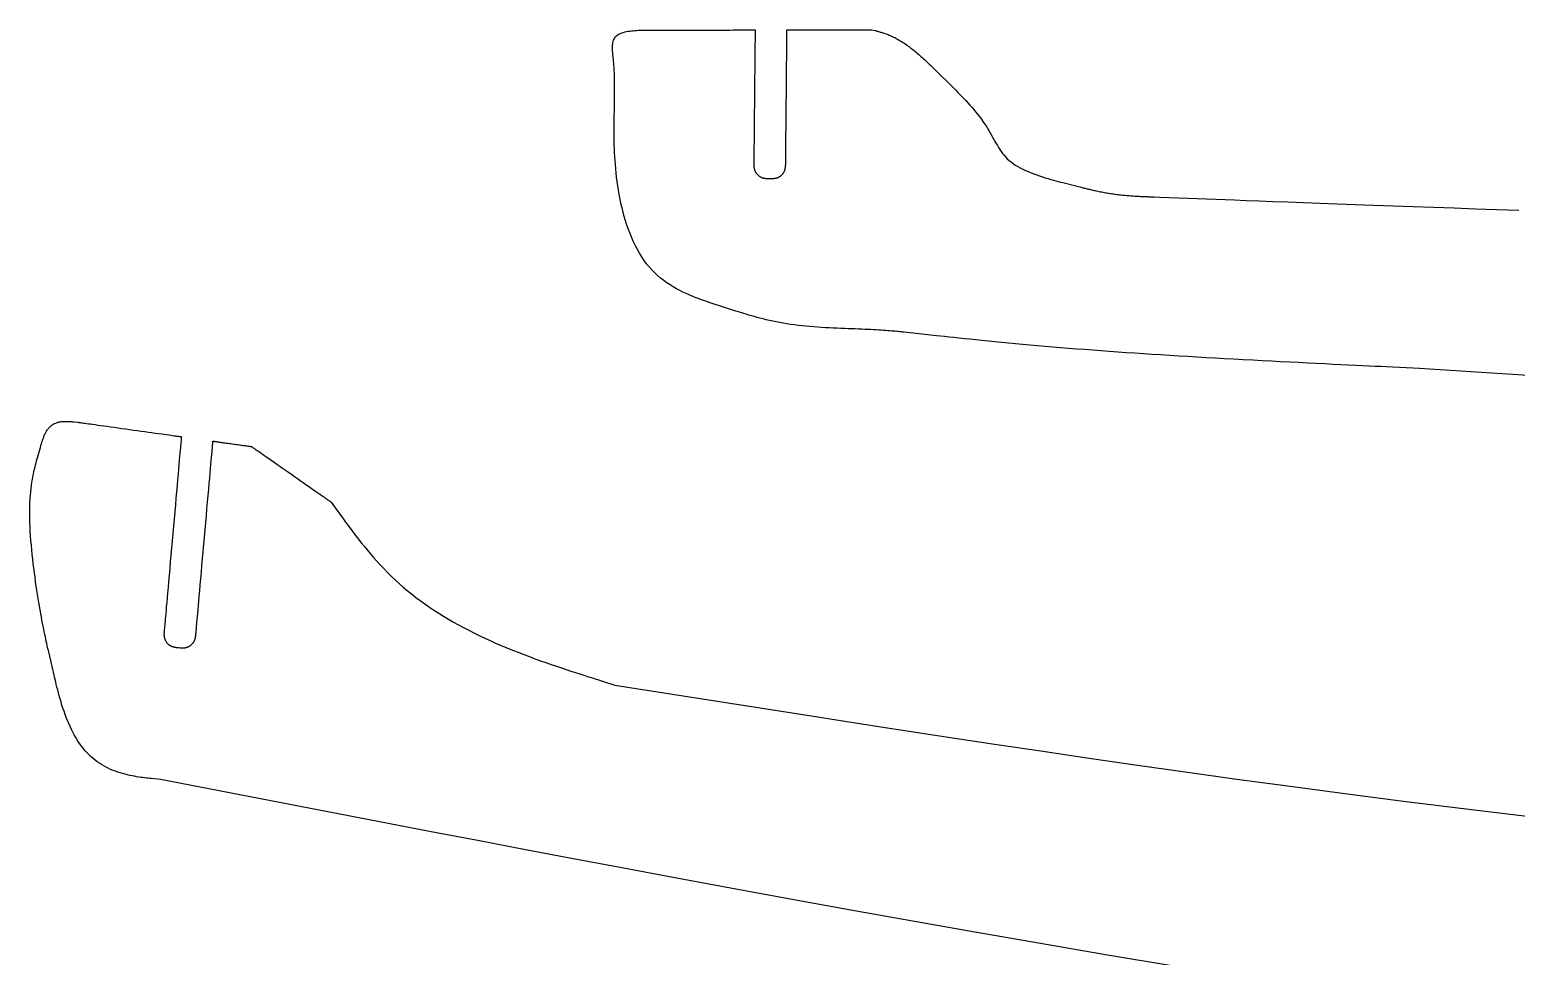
# Model space of a CAD drawing. Header units: millimetres. Extents: x -1769 to -890, y 59 to 562.
# Drawn here: x -1769.1 to -1549.3, y 280.3 to 417.5 of the extents above; entities that cross this region are included whole.
import ezdxf

# ---------------------------------------------------------------- set-up
doc = ezdxf.new("R2010")
doc.units = ezdxf.units.MM

msp = doc.modelspace()

# ---------------------------------------------------------------- linework, layer by layer
at = {"flags": 128}
for points in [[(-1546.83852, 366.247267), (-1563.650451, 367.347251), (-1568.554064, 367.576387), (-1569.325692, 367.612454), (-1570.166734, 367.651827), (-1571.073049, 367.694374), (-1572.040495, 367.739963), (-1573.064931, 367.788465), (-1574.142217, 367.839747), (-1575.26821, 367.893676), (-1576.438771, 367.950123), (-1577.649759, 368.008957), (-1578.897032, 368.070045), (-1580.17645, 368.133255), (-1581.483871, 368.198458), (-1582.815155, 368.26552), (-1584.166161, 368.334312), (-1585.532748, 368.404701), (-1586.910774, 368.476556), (-1588.296098, 368.549746), (-1589.684581, 368.62414), (-1591.072081, 368.699605), (-1592.454457, 368.776011), (-1593.828219, 368.853251), (-1595.192485, 368.93132), (-1596.547023, 369.01024), (-1597.891603, 369.090029), (-1599.225995, 369.170708), (-1600.549965, 369.252297), (-1601.863284, 369.334818), (-1603.16572, 369.418287), (-1604.457042, 369.502728), (-1605.737019, 369.588161), (-1607.00542, 369.674604), (-1608.262014, 369.762079), (-1609.50657, 369.850606), (-1610.738857, 369.940203), (-1611.958642, 370.030895), (-1613.165696, 370.122697), (-1614.359789, 370.215632), (-1615.540686, 370.30972), (-1616.70816, 370.404982), (-1617.861977, 370.501435), (-1619.001642, 370.599043), (-1620.125595, 370.697531), (-1621.232008, 370.796566), (-1622.319057, 370.895812), (-1623.384916, 370.994938), (-1624.42776, 371.093608), (-1625.445762, 371.191489), (-1626.437096, 371.28825), (-1627.399937, 371.383554), (-1628.332461, 371.477068), (-1629.232838, 371.568459), (-1630.099247, 371.657394), (-1630.929858, 371.743538), (-1631.722848, 371.826558), (-1632.47639, 371.906121), (-1633.18866, 371.981892), (-1633.857829, 372.053539), (-1634.482075, 372.120726), (-1635.059568, 372.183121), (-1638.948628, 372.60436), (-1639.86419, 372.703539), (-1640.008427, 372.719138), (-1640.166619, 372.736099), (-1640.338985, 372.754296), (-1640.525747, 372.773603), (-1640.727126, 372.793893), (-1640.94334, 372.815039), (-1641.174613, 372.836918), (-1641.421164, 372.859401), (-1641.683213, 372.882364), (-1641.960983, 372.90568), (-1642.254692, 372.929223), (-1642.564563, 372.952867), (-1642.890815, 372.976486), (-1643.23367, 372.999953), (-1643.593347, 373.023144), (-1643.970069, 373.045932), (-1644.364055, 373.068189), (-1644.775526, 373.089793), (-1645.204703, 373.110613), (-1645.651806, 373.130527), (-1646.116798, 373.149497), (-1646.598602, 373.167843), (-1647.095885, 373.185974), (-1647.607313, 373.204303), (-1648.131552, 373.223237), (-1648.667267, 373.243189), (-1649.213124, 373.264566), (-1649.767789, 373.287779), (-1650.329928, 373.313238), (-1650.898207, 373.341354), (-1651.471292, 373.372535), (-1652.047848, 373.407193), (-1652.626542, 373.445736), (-1653.206038, 373.488575), (-1653.785004, 373.536121), (-1654.362105, 373.588781), (-1654.936006, 373.646968), (-1655.505375, 373.71109), (-1656.068874, 373.781558), (-1656.625173, 373.858781), (-1657.173036, 373.942978), (-1657.711621, 374.033603), (-1658.24019, 374.129913), (-1658.758001, 374.231171), (-1659.264315, 374.336639), (-1659.75839, 374.445575), (-1660.239487, 374.557242), (-1660.706866, 374.670899), (-1661.159785, 374.785808), (-1661.597504, 374.901229), (-1662.019282, 375.016422), (-1662.424379, 375.13065), (-1662.812057, 375.243171), (-1663.181571, 375.353248), (-1663.532184, 375.460141), (-1663.863155, 375.563111), (-1664.173743, 375.661418), (-1664.463207, 375.754322), (-1664.730807, 375.841086), (-1666.532118, 376.428948), (-1668.504882, 377.072762), (-1668.815192, 377.174286), (-1669.152699, 377.286207), (-1669.515005, 377.409266), (-1669.899714, 377.544201), (-1670.304429, 377.691754), (-1670.726756, 377.852665), (-1671.164297, 378.027672), (-1671.614657, 378.217517), (-1672.07544, 378.42294), (-1672.544249, 378.644679), (-1673.018688, 378.883476), (-1673.496362, 379.140071), (-1673.974873, 379.415203), (-1674.451828, 379.709613), (-1674.924827, 380.024039), (-1675.391477, 380.359223), (-1675.849379, 380.715906), (-1676.29614, 381.094825), (-1676.729362, 381.496722), (-1677.146649, 381.922337), (-1677.54606, 382.372056), (-1677.92747, 382.844849), (-1678.291209, 383.339334), (-1678.637605, 383.854125), (-1678.966991, 384.387842), (-1679.279695, 384.939099), (-1679.576047, 385.506515), (-1679.856376, 386.088706), (-1680.121013, 386.684289), (-1680.370286, 387.291879), (-1680.604527, 387.910096), (-1680.824065, 388.537553), (-1681.029229, 389.17287), (-1681.22035, 389.814662), (-1681.397757, 390.461545), (-1681.56178, 391.112138), (-1681.712748, 391.765057), (-1681.850993, 392.418917), (-1681.976842, 393.072336), (-1682.090627, 393.723932), (-1682.192722, 394.37232), (-1682.283694, 395.016114), (-1682.364152, 395.653932), (-1682.434706, 396.284388), (-1682.495966, 396.906096), (-1682.548544, 397.517672), (-1682.593049, 398.11773), (-1682.630092, 398.704886), (-1682.660285, 399.277754), (-1682.684237, 399.83495), (-1682.702557, 400.375088), (-1682.715859, 400.896784), (-1682.724751, 401.398653), (-1682.729844, 401.879309), (-1682.731749, 402.337368), (-1682.731076, 402.771444), (-1682.728435, 403.180153), (-1682.724437, 403.56211), (-1682.719694, 403.915929), (-1682.683182, 406.300719), (-1682.666461, 407.388824), (-1682.663854, 407.560024), (-1682.661151, 407.746483), (-1682.65851, 407.947141), (-1682.656086, 408.160936), (-1682.654034, 408.386808), (-1682.65251, 408.623693), (-1682.651672, 408.870531), (-1682.651675, 409.12626), (-1682.652673, 409.389819), (-1682.654825, 409.660145), (-1682.658284, 409.936178), (-1682.663207, 410.216857), (-1682.669751, 410.501119), (-1682.67807, 410.787904), (-1682.688322, 411.076149), (-1682.700661, 411.364793), (-1682.715244, 411.652776), (-1682.732226, 411.939034), (-1682.751764, 412.222507), (-1682.774013, 412.502134), (-1682.798915, 412.776975), (-1682.825547, 413.046585), (-1682.852771, 413.310639), (-1682.879453, 413.568815), (-1682.904453, 413.820788), (-1682.926636, 414.066235), (-1682.944864, 414.304834), (-1682.958001, 414.536258), (-1682.964909, 414.760187), (-1682.964451, 414.976296), (-1682.955491, 415.18426), (-1682.936891, 415.383759), (-1682.907515, 415.574465), (-1682.866224, 415.756059), (-1682.811884, 415.928214), (-1682.743355, 416.090609), (-1682.659502, 416.242919), (-1682.559187, 416.384819), (-1682.441274, 416.515989), (-1682.304624, 416.636103), (-1682.148602, 416.744987), (-1681.974563, 416.843058), (-1681.784364, 416.930886), (-1681.579862, 417.009036), (-1681.362913, 417.078077), (-1681.135375, 417.138574), (-1680.899101, 417.191096), (-1680.65595, 417.23621), (-1680.407778, 417.274482), (-1680.156441, 417.306481), (-1679.903796, 417.332773), (-1679.6517, 417.353925), (-1679.402007, 417.370506), (-1679.156577, 417.38308), (-1678.917263, 417.392218), (-1678.685924, 417.398484), (-1678.464414, 417.402447), (-1678.254591, 417.404675), (-1678.058312, 417.405734), (-1676.727026, 417.408489)], [(-1676.727026, 417.408489), (-1676.726716, 417.40849), (-1676.724551, 417.408494), (-1676.718672, 417.408507), (-1676.707226, 417.40853), (-1676.688354, 417.408571), (-1676.660202, 417.40863), (-1676.620912, 417.408714), (-1676.568629, 417.408824), (-1676.501496, 417.408966), (-1676.417658, 417.409144), (-1676.315256, 417.409361), (-1676.192438, 417.409621), (-1676.047344, 417.409928), (-1675.878119, 417.410286), (-1675.682908, 417.410699), (-1675.459854, 417.411171), (-1675.2071, 417.411707), (-1674.922791, 417.412308), (-1674.60507, 417.412981), (-1674.252081, 417.413728), (-1673.862896, 417.414552), (-1673.440299, 417.415446), (-1672.988003, 417.416403), (-1672.50972, 417.417416), (-1672.009163, 417.418475), (-1671.490043, 417.419575), (-1670.956073, 417.420705), (-1670.410967, 417.421859), (-1669.858436, 417.423028), (-1669.302192, 417.424206), (-1668.745948, 417.425383), (-1668.193416, 417.426553), (-1667.64831, 417.427707), (-1667.11434, 417.428837), (-1666.595221, 417.429936), (-1666.094663, 417.430995), (-1665.61638, 417.432008), (-1665.164084, 417.432965), (-1664.741488, 417.43386), (-1664.352303, 417.434684), (-1663.999313, 417.435432), (-1663.681592, 417.436104), (-1663.397283, 417.436706), (-1663.144529, 417.43724), (-1662.921475, 417.437713), (-1662.726264, 417.438126), (-1662.557039, 417.438484), (-1662.411946, 417.438791), (-1662.289127, 417.439051), (-1662.186725, 417.439268), (-1662.102887, 417.439445), (-1662.035754, 417.439587), (-1661.983471, 417.439699), (-1661.944181, 417.439781), (-1661.916029, 417.439841), (-1661.897158, 417.439881), (-1661.885711, 417.439905), (-1661.879832, 417.439917), (-1661.877667, 417.439922), (-1661.877357, 417.439922), (-1661.877362, 417.439514), (-1661.87739, 417.436659), (-1661.877465, 417.428905), (-1661.877612, 417.413806), (-1661.877854, 417.388913), (-1661.878214, 417.351779), (-1661.878718, 417.299955), (-1661.879389, 417.23099), (-1661.880249, 417.142438), (-1661.881324, 417.031851), (-1661.882637, 416.896779), (-1661.884211, 416.734774), (-1661.886071, 416.543388), (-1661.888241, 416.320173), (-1661.890743, 416.06268), (-1661.893604, 415.76846), (-1661.896844, 415.435066), (-1661.900488, 415.060047), (-1661.904562, 414.640958), (-1661.909088, 414.175347), (-1661.914077, 413.661992), (-1661.919495, 413.104566), (-1661.925293, 412.507965), (-1661.931425, 411.877086), (-1661.937843, 411.216825), (-1661.944497, 410.532081), (-1661.951343, 409.827749), (-1661.958332, 409.108726), (-1661.965415, 408.379909), (-1661.972547, 407.646196), (-1661.979677, 406.912482), (-1661.986761, 406.183666), (-1661.99375, 405.464643), (-1662.000596, 404.760312), (-1662.007251, 404.075567), (-1662.013668, 403.415306), (-1662.019799, 402.784427), (-1662.025598, 402.187826), (-1662.031016, 401.6304), (-1662.036005, 401.117045), (-1662.040531, 400.651434), (-1662.044604, 400.232345), (-1662.048249, 399.857327), (-1662.05149, 399.523932), (-1662.054349, 399.229712), (-1662.056852, 398.972218), (-1662.059021, 398.749003), (-1662.060882, 398.557618), (-1662.062456, 398.395613), (-1662.063769, 398.260542), (-1662.064844, 398.149954), (-1662.065704, 398.061402), (-1662.066375, 397.992438), (-1662.066879, 397.940612), (-1662.067239, 397.903478), (-1662.067481, 397.878585), (-1662.067628, 397.863488), (-1662.067703, 397.855734), (-1662.067732, 397.852878), (-1662.067735, 397.85247), (-1662.069754, 397.634925), (-1662.070051, 397.600694), (-1662.070242, 397.563391), (-1662.070195, 397.523209), (-1662.069778, 397.480338), (-1662.068852, 397.43497), (-1662.067287, 397.387297), (-1662.064947, 397.33751), (-1662.061698, 397.285801), (-1662.057405, 397.232362), (-1662.051935, 397.177384), (-1662.045154, 397.121058), (-1662.036928, 397.063577), (-1662.02712, 397.005132), (-1662.0156, 396.945915), (-1662.002231, 396.886116), (-1661.986879, 396.825928), (-1661.969412, 396.765543), (-1661.949693, 396.705152), (-1661.92759, 396.644945), (-1661.902968, 396.585116), (-1661.87573, 396.52584), (-1661.845943, 396.467239), (-1661.813705, 396.409416), (-1661.779119, 396.352474), (-1661.742288, 396.29652), (-1661.703312, 396.241659), (-1661.662293, 396.187995), (-1661.619333, 396.135631), (-1661.574535, 396.084674), (-1661.527999, 396.035227), (-1661.479828, 395.987396), (-1661.430123, 395.941285), (-1661.378986, 395.896999), (-1661.326519, 395.854643), (-1661.272825, 395.814319), (-1661.218003, 395.776136), (-1661.162157, 395.740196), (-1661.105388, 395.706605), (-1661.047797, 395.675466), (-1660.989487, 395.646884), (-1660.930574, 395.620926), (-1660.871237, 395.597498), (-1660.811668, 395.57647), (-1660.75206, 395.55771), (-1660.692607, 395.541086), (-1660.6335, 395.526466), (-1660.574932, 395.513721), (-1660.517098, 395.502716), (-1660.460189, 395.493322), (-1660.404398, 395.485407), (-1660.34992, 395.478839), (-1660.296946, 395.473486), (-1660.245669, 395.469218), (-1660.196282, 395.465903), (-1660.148978, 395.463409), (-1660.103951, 395.461605), (-1660.061393, 395.460358), (-1660.021495, 395.459539), (-1659.984454, 395.459015), (-1659.734419, 395.456506), (-1659.518372, 395.454439), (-1659.484376, 395.454136), (-1659.44733, 395.453939), (-1659.407424, 395.453979), (-1659.364848, 395.454396), (-1659.319792, 395.455322), (-1659.272447, 395.456895), (-1659.223002, 395.459248), (-1659.17165, 395.462518), (-1659.118579, 395.466839), (-1659.06398, 395.472349), (-1659.008042, 395.47918), (-1658.950958, 395.487469), (-1658.892916, 395.497351), (-1658.834106, 395.508962), (-1658.774721, 395.522437), (-1658.714949, 395.537911), (-1658.65498, 395.55552), (-1658.595006, 395.575399), (-1658.535216, 395.597683), (-1658.475801, 395.622507), (-1658.416936, 395.649967), (-1658.35874, 395.680002), (-1658.301317, 395.712505), (-1658.24477, 395.747376), (-1658.189205, 395.784511), (-1658.134724, 395.823807), (-1658.081432, 395.865161), (-1658.029433, 395.90847), (-1657.978829, 395.953631), (-1657.929727, 396.000541), (-1657.882228, 396.049096), (-1657.836438, 396.099196), (-1657.79246, 396.150735), (-1657.750398, 396.203611), (-1657.710357, 396.257722), (-1657.672439, 396.312964), (-1657.63675, 396.369234), (-1657.603392, 396.426428), (-1657.57247, 396.484445), (-1657.544088, 396.543182), (-1657.518311, 396.602519), (-1657.495047, 396.662278), (-1657.474165, 396.722266), (-1657.455536, 396.782289), (-1657.439027, 396.842152), (-1657.42451, 396.901662), (-1657.411853, 396.960625), (-1657.400926, 397.018847), (-1657.391597, 397.076134), (-1657.383737, 397.132293), (-1657.377215, 397.18713), (-1657.3719, 397.240449), (-1657.367662, 397.292059), (-1657.36437, 397.341764), (-1657.361893, 397.389371), (-1657.360101, 397.434688), (-1657.358864, 397.477517), (-1657.358051, 397.517668), (-1657.35753, 397.554945), (-1657.355039, 397.806566), (-1657.355036, 397.806975), (-1657.355008, 397.809839), (-1657.354932, 397.817615), (-1657.354785, 397.832757), (-1657.354541, 397.85772), (-1657.354179, 397.894959), (-1657.353673, 397.946932), (-1657.352999, 398.016092), (-1657.352134, 398.104895), (-1657.351054, 398.215797), (-1657.349734, 398.351253), (-1657.348152, 398.513717), (-1657.346283, 398.705647), (-1657.344102, 398.929496), (-1657.341588, 399.187722), (-1657.338714, 399.482778), (-1657.335457, 399.817119), (-1657.331795, 400.193203), (-1657.327702, 400.613484), (-1657.323154, 401.080418), (-1657.31814, 401.59523), (-1657.312695, 402.154241), (-1657.306868, 402.752537), (-1657.300706, 403.385208), (-1657.294257, 404.047346), (-1657.287569, 404.734036), (-1657.28069, 405.440369), (-1657.273667, 406.161435), (-1657.266548, 406.892323), (-1657.259382, 407.628121), (-1657.252216, 408.363919), (-1657.245097, 409.094807), (-1657.238074, 409.815872), (-1657.231195, 410.522206), (-1657.224507, 411.208897), (-1657.218058, 411.871033), (-1657.211897, 412.503705), (-1657.206069, 413.102002), (-1657.200625, 413.661012), (-1657.19561, 414.175825), (-1657.191063, 414.642758), (-1657.18697, 415.063038), (-1657.183307, 415.439122), (-1657.18005, 415.773465), (-1657.177177, 416.068521), (-1657.174662, 416.326745), (-1657.172481, 416.550595), (-1657.170612, 416.742525), (-1657.16903, 416.90499), (-1657.16771, 417.040446), (-1657.166631, 417.151347), (-1657.165765, 417.240151), (-1657.165091, 417.30931), (-1657.164586, 417.361283), (-1657.164223, 417.398523), (-1657.163979, 417.423486), (-1657.163832, 417.438628), (-1657.163756, 417.446403), (-1657.163728, 417.449268), (-1657.163725, 417.449677), (-1657.163464, 417.449677), (-1657.161641, 417.449681), (-1657.156691, 417.449691), (-1657.147052, 417.449712), (-1657.131161, 417.449745), (-1657.107455, 417.449794), (-1657.074369, 417.449863), (-1657.030343, 417.449956), (-1656.973812, 417.450074), (-1656.903214, 417.450221), (-1656.816985, 417.450401), (-1656.713562, 417.450617), (-1656.591383, 417.450873), (-1656.448883, 417.451171), (-1656.284501, 417.451514), (-1656.096673, 417.451906), (-1655.883836, 417.452351), (-1655.644426, 417.452851), (-1655.376882, 417.453411), (-1655.07964, 417.454032), (-1654.751918, 417.454716), (-1654.396059, 417.45546), (-1654.015193, 417.456255), (-1653.612443, 417.457097), (-1653.190937, 417.457978), (-1652.7538, 417.458891), (-1652.304159, 417.459831), (-1651.845139, 417.46079), (-1651.379867, 417.461763), (-1650.911469, 417.462741), (-1650.443071, 417.463719), (-1649.977799, 417.464692), (-1649.518779, 417.465651), (-1649.069137, 417.46659), (-1648.632001, 417.467504), (-1648.210494, 417.468385), (-1647.807745, 417.469226), (-1647.426878, 417.470022), (-1647.071021, 417.470766), (-1646.743299, 417.47145), (-1646.446056, 417.472071), (-1646.178511, 417.472631), (-1645.939102, 417.473131), (-1645.726265, 417.473576), (-1645.538437, 417.473968), (-1645.374055, 417.474311), (-1645.231556, 417.474609), (-1645.109376, 417.474865), (-1645.005953, 417.47508), (-1644.919724, 417.47526), (-1644.849126, 417.475408), (-1644.792595, 417.475526), (-1644.748568, 417.475618), (-1644.715484, 417.475688), (-1644.691778, 417.475737), (-1644.675886, 417.47577), (-1644.666247, 417.475791), (-1644.661298, 417.475801), (-1644.659474, 417.475804), (-1644.659214, 417.475805), (-1644.120228, 417.336831), (-1644.035402, 417.314928), (-1643.942878, 417.290856), (-1643.843041, 417.264528), (-1643.73628, 417.235862), (-1643.622979, 417.204769), (-1643.503527, 417.171166), (-1643.378307, 417.134969), (-1643.247708, 417.09609), (-1643.112116, 417.054446), (-1642.971917, 417.009951), (-1642.827497, 416.962521), (-1642.679243, 416.912069), (-1642.527543, 416.858511), (-1642.37278, 416.801763), (-1642.215344, 416.741738), (-1642.055618, 416.678351), (-1641.893991, 416.611517), (-1641.730849, 416.541152), (-1641.566578, 416.46717), (-1641.401564, 416.389487), (-1641.23613, 416.308039), (-1641.070346, 416.222858), (-1640.904216, 416.133998), (-1640.737744, 416.041513), (-1640.570936, 415.945458), (-1640.403797, 415.845885), (-1640.236331, 415.742849), (-1640.068544, 415.636405), (-1639.900441, 415.526606), (-1639.732026, 415.413506), (-1639.563304, 415.29716), (-1639.394281, 415.17762), (-1639.22496, 415.054942), (-1639.055348, 414.929181), (-1638.88545, 414.800388), (-1638.71527, 414.668618), (-1638.544813, 414.533927), (-1638.374083, 414.396366), (-1638.203087, 414.255992), (-1638.031828, 414.112858), (-1637.860386, 413.967101), (-1637.689135, 413.819203), (-1637.518522, 413.669727), (-1637.348995, 413.519237), (-1637.181002, 413.368299), (-1637.014991, 413.217474), (-1636.851409, 413.067329), (-1636.690704, 412.918427), (-1636.533324, 412.771332), (-1636.379717, 412.626609), (-1636.23033, 412.484823), (-1636.085612, 412.346536), (-1635.946008, 412.212312), (-1635.81197, 412.082718), (-1635.683942, 411.958318), (-1635.562374, 411.839672), (-1635.447712, 411.727349), (-1635.340406, 411.621911), (-1635.240901, 411.523923), (-1634.569783, 410.862083), (-1633.303067, 409.612364), (-1633.103841, 409.415715), (-1632.887303, 409.20141), (-1632.655144, 408.97054), (-1632.409049, 408.724195), (-1632.150711, 408.463465), (-1631.881817, 408.189441), (-1631.604057, 407.903212), (-1631.319119, 407.605868), (-1631.028694, 407.298501), (-1630.734469, 406.9822), (-1630.438134, 406.658056), (-1630.141378, 406.327158), (-1629.84589, 405.990598), (-1629.55336, 405.649464), (-1629.265474, 405.304847), (-1628.983925, 404.957839), (-1628.710399, 404.609527), (-1628.446588, 404.261005), (-1628.194178, 403.913359), (-1627.954859, 403.567683), (-1627.729722, 403.224931), (-1627.517461, 402.885522), (-1627.316171, 402.549738), (-1627.123945, 402.217866), (-1626.938879, 401.890187), (-1626.759068, 401.566987), (-1626.582608, 401.248547), (-1626.407592, 400.935154), (-1626.232115, 400.62709), (-1626.054274, 400.324638), (-1625.872161, 400.028085), (-1625.683874, 399.737711), (-1625.487506, 399.453804), (-1625.281152, 399.176644), (-1625.062907, 398.906517), (-1624.830867, 398.643707), (-1624.583125, 398.388495), (-1624.317777, 398.141169), (-1624.032918, 397.90201), (-1623.726643, 397.671303), (-1623.397788, 397.449268), (-1623.048154, 397.235882), (-1622.680286, 397.031051), (-1622.296725, 396.834688), (-1621.900015, 396.646704), (-1621.492701, 396.46701), (-1621.077323, 396.295516), (-1620.656426, 396.132132), (-1620.232553, 395.976771), (-1619.808248, 395.829343), (-1619.386051, 395.689758), (-1618.968509, 395.557928), (-1618.558162, 395.433762), (-1618.157555, 395.317173), (-1617.769231, 395.208071), (-1617.395733, 395.106365), (-1617.039605, 395.011969), (-1616.703388, 394.924791), (-1616.389626, 394.844744), (-1614.264754, 394.308298), (-1613.63099, 394.148235), (-1613.531246, 394.123054), (-1613.422434, 394.095649), (-1613.304996, 394.066192), (-1613.179369, 394.034862), (-1613.045994, 394.001832), (-1612.905309, 393.967278), (-1612.757755, 393.931376), (-1612.603772, 393.8943), (-1612.443799, 393.856228), (-1612.278274, 393.817332), (-1612.107638, 393.777791), (-1611.93233, 393.737778), (-1611.75279, 393.697469), (-1611.569457, 393.65704), (-1611.382771, 393.616665), (-1611.193171, 393.576522), (-1611.001097, 393.536784), (-1610.806988, 393.497626), (-1610.611284, 393.459227), (-1610.414424, 393.421759), (-1610.216775, 393.385368), (-1610.018415, 393.35008), (-1609.819344, 393.315888), (-1609.619568, 393.282787), (-1609.419089, 393.250772), (-1609.217913, 393.219839), (-1609.016041, 393.18998), (-1608.813479, 393.161192), (-1608.610228, 393.133468), (-1608.406292, 393.106803), (-1608.201676, 393.081191), (-1607.996383, 393.056629), (-1607.790415, 393.033109), (-1607.583778, 393.010627), (-1607.376473, 392.989176), (-1607.168506, 392.968753), (-1606.95988, 392.949351), (-1606.750596, 392.930964), (-1606.540661, 392.91359), (-1606.330077, 392.89722), (-1606.118942, 392.881845), (-1605.907738, 392.867434), (-1605.697039, 392.853954), (-1605.487423, 392.841366), (-1605.279463, 392.829638), (-1605.073737, 392.818733), (-1604.870819, 392.808616), (-1604.671285, 392.799251), (-1604.475712, 392.790604), (-1604.284674, 392.782639), (-1604.098746, 392.775321), (-1603.918506, 392.768614), (-1603.74453, 392.762483), (-1603.577391, 392.756893), (-1603.417667, 392.751809), (-1603.265932, 392.747194), (-1603.122762, 392.743014), (-1602.988734, 392.739233), (-1602.864422, 392.735818), (-1602.025862, 392.713164), (-1590.983052, 392.288037), (-1589.245194, 392.221157), (-1587.350006, 392.148365), (-1585.305798, 392.070126), (-1583.120881, 391.986905), (-1580.803566, 391.899168), (-1578.362165, 391.807378), (-1575.804989, 391.712003), (-1573.140349, 391.613504), (-1570.376555, 391.51235), (-1567.52192, 391.409004), (-1564.584754, 391.303931), (-1561.573369, 391.197596), (-1558.496075, 391.090465), (-1555.361184, 390.983002), (-1552.177007, 390.875673), (-1548.951855, 390.768942)], [(-1599.64903, 278.822662), (-1609.757026, 280.521675), (-1619.67559, 282.219349), (-1629.378329, 283.907902), (-1638.838855, 285.579556), (-1648.030778, 287.22653), (-1656.927706, 288.841042), (-1665.503249, 290.415315), (-1673.731017, 291.941568), (-1681.584621, 293.41202), (-1689.037669, 294.818892), (-1696.063771, 296.154403), (-1702.636537, 297.410774), (-1708.729577, 298.580225), (-1749.816958, 306.487015), (-1751.174485, 306.633424), (-1751.388071, 306.656565), (-1751.620675, 306.68239), (-1751.870951, 306.711384), (-1752.137554, 306.744039), (-1752.419138, 306.780837), (-1752.714358, 306.822269), (-1753.021869, 306.868823), (-1753.340326, 306.920984), (-1753.668382, 306.97924), (-1754.004693, 307.044079), (-1754.347913, 307.115988), (-1754.696697, 307.195454), (-1755.049698, 307.282967), (-1755.405574, 307.37901), (-1755.762978, 307.484073), (-1756.120563, 307.598644), (-1756.476986, 307.72321), (-1756.8309, 307.858257), (-1757.18096, 308.004273), (-1757.525822, 308.161748), (-1757.864355, 308.331097), (-1758.1963, 308.512471), (-1758.521611, 308.705951), (-1758.840245, 308.911616), (-1759.152157, 309.129548), (-1759.457302, 309.359827), (-1759.755637, 309.602532), (-1760.047116, 309.857746), (-1760.331696, 310.125549), (-1760.609332, 310.40602), (-1760.879979, 310.699241), (-1761.143593, 311.005292), (-1761.40013, 311.324254), (-1761.649546, 311.656207), (-1761.891796, 312.001233), (-1762.126835, 312.359409), (-1762.354619, 312.730819), (-1762.575105, 313.115542), (-1762.788247, 313.51366), (-1762.994001, 313.925252), (-1763.192338, 314.350042), (-1763.383296, 314.786324), (-1763.566926, 315.232035), (-1763.74328, 315.685115), (-1763.912412, 316.143499), (-1764.074373, 316.605127), (-1764.229215, 317.067934), (-1764.376991, 317.529858), (-1764.517754, 317.988837), (-1764.651554, 318.442808), (-1764.778446, 318.88971), (-1764.89848, 319.327478), (-1765.011711, 319.754052), (-1765.118188, 320.167368), (-1765.217966, 320.565364), (-1765.311097, 320.945977), (-1765.397631, 321.307144), (-1765.477623, 321.646804), (-1765.551124, 321.962894), (-1766.043926, 324.099705), (-1766.347028, 325.41443), (-1766.394732, 325.621497), (-1766.446778, 325.848271), (-1766.502961, 326.094736), (-1766.563076, 326.360878), (-1766.626918, 326.646684), (-1766.694283, 326.952137), (-1766.764965, 327.277225), (-1766.83876, 327.621931), (-1766.915462, 327.986243), (-1766.994868, 328.370144), (-1767.076773, 328.773623), (-1767.160969, 329.196661), (-1767.247256, 329.639246), (-1767.335425, 330.101364), (-1767.425275, 330.583), (-1767.516598, 331.084139), (-1767.60919, 331.604765), (-1767.702847, 332.144867), (-1767.797363, 332.704428), (-1767.892534, 333.283434), (-1767.988096, 333.881552), (-1768.083549, 334.497171), (-1768.178334, 335.128362), (-1768.271891, 335.773196), (-1768.363661, 336.429745), (-1768.453084, 337.09608), (-1768.539602, 337.77027), (-1768.622656, 338.450385), (-1768.701685, 339.1345), (-1768.776133, 339.820683), (-1768.845437, 340.507005), (-1768.90904, 341.191538), (-1768.966383, 341.872352), (-1769.016904, 342.547518), (-1769.060048, 343.215107), (-1769.095253, 343.87319), (-1769.121959, 344.519838), (-1769.13961, 345.153121), (-1769.147644, 345.77111), (-1769.145503, 346.371878), (-1769.132857, 346.953808), (-1769.110301, 347.516544), (-1769.078657, 348.060044), (-1769.03875, 348.584264), (-1768.991402, 349.089163), (-1768.937439, 349.5747), (-1768.877682, 350.040829), (-1768.812956, 350.48751), (-1768.744085, 350.914701), (-1768.671892, 351.322357), (-1768.5972, 351.710438), (-1768.520834, 352.0789), (-1768.443617, 352.427703), (-1768.366373, 352.756802), (-1768.289925, 353.066156), (-1768.215097, 353.355723), (-1768.142712, 353.625458), (-1768.073595, 353.875321), (-1768.008568, 354.10527), (-1767.565919, 355.648582), (-1767.432395, 356.114089), (-1767.411359, 356.187316), (-1767.388292, 356.266982), (-1767.363162, 356.352547), (-1767.335939, 356.443468), (-1767.306596, 356.5392), (-1767.275101, 356.639202), (-1767.241424, 356.742933), (-1767.205536, 356.849848), (-1767.167407, 356.959407), (-1767.127009, 357.071065), (-1767.084309, 357.184282), (-1767.03928, 357.298514), (-1766.991891, 357.413218), (-1766.942112, 357.527853), (-1766.889914, 357.641875), (-1766.835268, 357.754744), (-1766.778142, 357.865914), (-1766.718508, 357.974845), (-1766.656335, 358.080994), (-1766.591595, 358.183819), (-1766.524263, 358.282867), (-1766.454332, 358.378047), (-1766.381804, 358.46936), (-1766.306678, 358.556807), (-1766.228955, 358.640384), (-1766.148636, 358.720094), (-1766.065718, 358.795937), (-1765.980204, 358.86791), (-1765.892092, 358.936015), (-1765.801384, 359.000253), (-1765.708078, 359.06062), (-1765.612175, 359.117119), (-1765.513676, 359.16975), (-1765.41258, 359.21851), (-1765.308887, 359.263402), (-1765.202598, 359.304425), (-1765.093712, 359.341577), (-1764.98223, 359.374859), (-1764.868152, 359.404271), (-1764.751477, 359.429814), (-1764.632288, 359.451523), (-1764.510992, 359.469595), (-1764.38808, 359.484259), (-1764.264039, 359.495745), (-1764.139361, 359.504286), (-1764.014536, 359.510115), (-1763.890052, 359.513459), (-1763.766399, 359.514552), (-1763.644068, 359.513625), (-1763.523547, 359.510909), (-1763.405326, 359.506635), (-1763.289895, 359.501034), (-1763.177744, 359.494338), (-1763.069362, 359.486779), (-1762.965239, 359.478586), (-1762.865864, 359.469993), (-1762.771728, 359.461229), (-1762.683319, 359.452525), (-1762.601128, 359.444115), (-1762.045861, 359.385906)], [(-1762.045861, 359.385906), (-1762.045541, 359.385861), (-1762.043307, 359.385547), (-1762.03724, 359.384697), (-1762.025427, 359.383042), (-1762.00595, 359.380312), (-1761.976896, 359.37624), (-1761.936348, 359.370558), (-1761.88239, 359.362995), (-1761.813106, 359.353286), (-1761.726581, 359.341159), (-1761.6209, 359.326349), (-1761.494147, 359.308584), (-1761.344404, 359.287599), (-1761.169758, 359.263122), (-1760.968293, 359.234888), (-1760.738092, 359.202627), (-1760.477242, 359.166069), (-1760.183824, 359.124947), (-1759.855924, 359.078994), (-1759.491627, 359.027939), (-1759.089974, 358.971649), (-1758.653838, 358.910526), (-1758.187052, 358.845108), (-1757.693446, 358.775931), (-1757.176852, 358.703532), (-1756.641102, 358.628448), (-1756.090025, 358.551218), (-1755.527456, 358.472376), (-1754.957223, 358.392459), (-1754.38316, 358.312006), (-1753.809095, 358.231553), (-1753.238862, 358.151638), (-1752.676293, 358.072796), (-1752.125217, 357.995564), (-1751.589466, 357.920481), (-1751.072872, 357.848082), (-1750.579267, 357.778906), (-1750.11248, 357.713487), (-1749.676345, 357.652364), (-1749.274692, 357.596074), (-1748.910394, 357.545019), (-1748.582494, 357.499065), (-1748.289077, 357.457944), (-1748.028226, 357.421387), (-1747.798025, 357.389125), (-1747.59656, 357.36089), (-1747.421914, 357.336414), (-1747.272173, 357.315428), (-1747.145418, 357.297664), (-1747.039737, 357.282853), (-1746.953213, 357.270728), (-1746.883929, 357.261017), (-1746.829971, 357.253456), (-1746.789422, 357.247773), (-1746.760368, 357.243701), (-1746.740891, 357.240972), (-1746.729079, 357.239315), (-1746.723012, 357.238466), (-1746.720777, 357.238153), (-1746.720458, 357.238108), (-1746.720511, 357.237511), (-1746.72088, 357.233334), (-1746.721884, 357.221998), (-1746.723838, 357.19992), (-1746.727059, 357.163523), (-1746.731864, 357.109226), (-1746.738571, 357.033449), (-1746.747495, 356.93261), (-1746.758954, 356.803132), (-1746.773265, 356.641434), (-1746.790744, 356.443934), (-1746.811708, 356.207054), (-1746.836474, 355.927215), (-1746.86536, 355.600833), (-1746.89868, 355.224332), (-1746.936754, 354.79413), (-1746.979897, 354.306647), (-1747.028427, 353.758303), (-1747.082659, 353.145519), (-1747.142912, 352.464713), (-1747.209343, 351.714097), (-1747.281477, 350.89904), (-1747.35868, 350.026703), (-1747.44032, 349.104244), (-1747.525761, 348.138825), (-1747.614371, 347.137605), (-1747.705516, 346.107745), (-1747.798561, 345.056406), (-1747.892874, 343.990745), (-1747.987821, 342.917925), (-1748.082767, 341.845105), (-1748.17708, 340.779444), (-1748.270126, 339.728104), (-1748.36127, 338.698245), (-1748.44988, 337.697025), (-1748.535321, 336.731606), (-1748.61696, 335.809147), (-1748.694163, 334.93681), (-1748.766298, 334.121753), (-1748.832729, 333.371136), (-1748.892981, 332.690331), (-1748.947214, 332.077546), (-1748.995743, 331.529203), (-1749.038886, 331.04172), (-1749.07696, 330.611518), (-1749.110281, 330.235016), (-1749.139167, 329.908635), (-1749.163933, 329.628795), (-1749.184897, 329.391916), (-1749.202376, 329.194416), (-1749.216686, 329.032718), (-1749.228146, 328.903239), (-1749.23707, 328.802401), (-1749.243776, 328.726624), (-1749.248582, 328.672326), (-1749.251803, 328.63593), (-1749.253757, 328.613852), (-1749.25476, 328.602516), (-1749.25513, 328.598339), (-1749.255183, 328.597742), (-1749.274294, 328.380984), (-1749.27728, 328.346875), (-1749.280403, 328.309695), (-1749.283515, 328.269625), (-1749.286467, 328.226844), (-1749.28911, 328.181535), (-1749.291295, 328.133877), (-1749.292874, 328.084051), (-1749.293698, 328.032238), (-1749.293617, 327.978617), (-1749.292483, 327.92337), (-1749.290148, 327.866678), (-1749.286461, 327.808719), (-1749.281274, 327.749676), (-1749.274439, 327.689729), (-1749.265805, 327.629057), (-1749.255226, 327.567844), (-1749.242551, 327.506267), (-1749.227633, 327.444507), (-1749.210322, 327.382747), (-1749.190468, 327.321166), (-1749.167964, 327.259933), (-1749.142863, 327.199171), (-1749.115257, 327.138995), (-1749.085242, 327.079514), (-1749.052908, 327.020842), (-1749.018349, 326.963091), (-1748.981661, 326.906375), (-1748.942934, 326.850803), (-1748.902265, 326.796489), (-1748.859743, 326.743545), (-1748.815465, 326.692085), (-1748.769522, 326.64222), (-1748.722009, 326.594061), (-1748.673018, 326.547723), (-1748.622643, 326.503315), (-1748.570976, 326.460953), (-1748.518113, 326.420746), (-1748.464145, 326.382809), (-1748.409167, 326.347252), (-1748.35327, 326.314189), (-1748.296568, 326.283693), (-1748.239244, 326.255687), (-1748.181502, 326.230055), (-1748.123542, 326.20668), (-1748.065569, 326.185448), (-1748.007785, 326.166241), (-1747.950393, 326.148944), (-1747.893595, 326.13344), (-1747.837593, 326.119615), (-1747.782591, 326.107351), (-1747.728791, 326.096535), (-1747.676396, 326.087047), (-1747.625608, 326.078773), (-1747.576629, 326.071597), (-1747.529663, 326.065404), (-1747.484913, 326.060075), (-1747.442581, 326.055498), (-1747.402869, 326.051554), (-1747.365979, 326.048129), (-1747.116896, 326.026031), (-1746.901699, 326.00699), (-1746.867835, 326.004017), (-1746.830922, 326.000907), (-1746.791139, 325.997812), (-1746.748667, 325.994881), (-1746.703681, 325.992263), (-1746.656364, 325.99011), (-1746.606893, 325.988571), (-1746.555446, 325.987796), (-1746.502205, 325.987933), (-1746.447346, 325.989136), (-1746.39105, 325.991551), (-1746.333497, 325.99533), (-1746.274863, 326.000623), (-1746.215329, 326.007578), (-1746.155075, 326.016347), (-1746.094276, 326.02708), (-1746.033116, 326.039925), (-1745.971771, 326.055033), (-1745.910421, 326.072554), (-1745.849245, 326.092637), (-1745.788411, 326.115393), (-1745.728041, 326.140768), (-1745.668248, 326.168666), (-1745.609143, 326.198992), (-1745.550838, 326.231653), (-1745.493443, 326.266555), (-1745.437072, 326.303602), (-1745.381836, 326.342699), (-1745.327845, 326.383752), (-1745.275214, 326.426669), (-1745.224051, 326.471352), (-1745.17447, 326.517707), (-1745.126583, 326.56564), (-1745.0805, 326.615057), (-1745.036333, 326.665864), (-1744.994195, 326.717965), (-1744.954197, 326.771265), (-1744.91645, 326.825671), (-1744.881066, 326.881088), (-1744.848157, 326.937421), (-1744.817797, 326.994557), (-1744.789908, 327.052311), (-1744.764377, 327.110482), (-1744.741087, 327.168861), (-1744.719924, 327.22725), (-1744.700773, 327.285442), (-1744.683519, 327.343234), (-1744.668047, 327.400424), (-1744.654242, 327.456806), (-1744.641991, 327.51218), (-1744.631176, 327.566339), (-1744.621684, 327.619082), (-1744.6134, 327.670204), (-1744.606208, 327.719501), (-1744.599995, 327.766772), (-1744.594644, 327.81181), (-1744.590041, 327.854414), (-1744.586072, 327.894381), (-1744.582621, 327.931504), (-1744.560344, 328.182171), (-1744.560292, 328.182763), (-1744.559925, 328.186904), (-1744.55893, 328.198147), (-1744.556993, 328.220039), (-1744.553799, 328.256131), (-1744.549035, 328.309974), (-1744.542386, 328.385118), (-1744.533538, 328.485112), (-1744.522176, 328.613506), (-1744.507988, 328.773852), (-1744.490658, 328.969699), (-1744.469872, 329.204596), (-1744.445317, 329.482094), (-1744.416678, 329.805744), (-1744.383642, 330.179095), (-1744.345893, 330.605697), (-1744.303118, 331.0891), (-1744.255003, 331.632855), (-1744.201234, 332.240512), (-1744.141495, 332.91562), (-1744.075631, 333.659954), (-1744.004112, 334.46819), (-1743.927568, 335.333228), (-1743.846626, 336.247967), (-1743.761913, 337.205306), (-1743.67406, 338.198148), (-1743.583694, 339.21939), (-1743.491442, 340.261931), (-1743.397934, 341.318674), (-1743.303798, 342.382516), (-1743.209661, 343.446359), (-1743.116154, 344.503101), (-1743.023902, 345.545643), (-1742.933535, 346.566885), (-1742.845682, 347.559725), (-1742.76097, 348.517066), (-1742.680027, 349.431804), (-1742.603483, 350.296842), (-1742.531965, 351.105078), (-1742.4661, 351.849413), (-1742.406362, 352.524521), (-1742.352592, 353.132177), (-1742.304477, 353.675932), (-1742.261703, 354.159335), (-1742.223954, 354.585938), (-1742.190917, 354.959288), (-1742.162278, 355.282937), (-1742.137723, 355.560436), (-1742.116938, 355.795333), (-1742.099608, 355.99118), (-1742.08542, 356.151526), (-1742.074059, 356.27992), (-1742.065211, 356.379914), (-1742.058561, 356.455058), (-1742.053797, 356.508901), (-1742.050603, 356.544993), (-1742.048665, 356.566886), (-1742.047671, 356.578127), (-1742.047305, 356.582269), (-1742.047252, 356.582862), (-1742.047133, 356.582844), (-1742.046299, 356.582727), (-1742.044035, 356.58241), (-1742.039627, 356.581792), (-1742.03236, 356.580774), (-1742.021519, 356.579254), (-1742.006388, 356.577134), (-1741.986254, 356.574312), (-1741.960402, 356.570689), (-1741.928116, 356.566164), (-1741.888683, 356.560638), (-1741.841386, 356.554009), (-1741.78551, 356.546179), (-1741.720344, 356.537045), (-1741.645168, 356.52651), (-1741.559271, 356.514472), (-1741.461938, 356.50083), (-1741.352452, 356.485486), (-1741.230099, 356.468339), (-1741.094165, 356.449287), (-1740.944292, 356.428283), (-1740.781553, 356.405475), (-1740.607376, 356.381065), (-1740.423192, 356.355252), (-1740.230431, 356.328236), (-1740.030521, 356.300219), (-1739.824892, 356.2714), (-1739.614975, 356.24198), (-1739.402198, 356.21216), (-1739.187992, 356.182139), (-1738.973786, 356.152119), (-1738.76101, 356.122299), (-1738.551092, 356.092879), (-1738.345463, 356.064061), (-1738.145553, 356.036044), (-1737.952792, 356.009028), (-1737.768608, 355.983215), (-1737.594432, 355.958804), (-1737.431692, 355.935997), (-1737.281819, 355.914992), (-1737.145885, 355.895941), (-1737.023532, 355.878793), (-1736.914047, 355.863449), (-1736.816712, 355.849807), (-1736.730816, 355.83777), (-1736.655641, 355.827234), (-1736.590474, 355.8181), (-1736.534599, 355.81027), (-1736.487302, 355.803642), (-1736.447868, 355.798115), (-1736.415583, 355.79359), (-1736.38973, 355.789967), (-1736.369596, 355.787145), (-1736.354466, 355.785025), (-1736.343624, 355.783505), (-1736.336357, 355.782487), (-1736.331949, 355.781869), (-1736.329686, 355.781552), (-1736.328851, 355.781435), (-1736.328732, 355.781418), (-1736.328488, 355.781247), (-1736.326772, 355.780049), (-1736.322117, 355.776798), (-1736.313053, 355.770466), (-1736.298108, 355.760028), (-1736.275814, 355.744456), (-1736.2447, 355.722723), (-1736.203298, 355.693804), (-1736.150134, 355.65667), (-1736.083741, 355.610296), (-1736.00265, 355.553654), (-1735.905389, 355.485718), (-1735.790489, 355.405462), (-1735.656478, 355.311857), (-1735.50189, 355.203879), (-1735.325252, 355.0805), (-1735.125094, 354.940693), (-1734.899948, 354.783431), (-1734.648343, 354.607689), (-1734.368808, 354.412437), (-1734.06061, 354.197165), (-1733.725954, 353.963412), (-1733.367777, 353.71323), (-1732.989022, 353.448675), (-1732.592628, 353.171798), (-1732.181533, 352.884655), (-1731.75868, 352.589297), (-1731.327006, 352.287779), (-1730.889454, 351.982154), (-1730.44896, 351.674476), (-1730.008468, 351.366798), (-1729.570914, 351.061172), (-1729.139242, 350.759655), (-1728.716388, 350.464297), (-1728.305294, 350.177153), (-1727.908899, 349.900277), (-1727.530144, 349.635722), (-1727.171968, 349.38554), (-1726.837311, 349.151786), (-1726.529112, 348.936515), (-1726.249579, 348.741264), (-1725.997973, 348.565521), (-1725.772827, 348.408259), (-1725.57267, 348.268452), (-1725.396032, 348.145073), (-1725.241443, 348.037094), (-1725.107433, 347.94349), (-1724.992532, 347.863234), (-1724.895271, 347.795297), (-1724.814179, 347.738656), (-1724.747787, 347.692282), (-1724.694624, 347.655149), (-1724.653221, 347.626228), (-1724.622107, 347.604496), (-1724.599812, 347.588924), (-1724.584868, 347.578486), (-1724.575803, 347.572154), (-1724.571149, 347.568903), (-1724.569433, 347.567704), (-1724.569189, 347.567534), (-1723.044962, 345.443858), (-1722.804973, 345.109731), (-1722.542589, 344.74586), (-1722.258273, 344.354356), (-1721.952492, 343.937332), (-1721.625714, 343.496896), (-1721.278404, 343.035162), (-1720.91103, 342.554239), (-1720.524055, 342.05624), (-1720.117947, 341.543275), (-1719.693174, 341.017456), (-1719.2502, 340.480893), (-1718.789493, 339.935699), (-1718.311519, 339.383985), (-1717.816742, 338.82786), (-1717.305632, 338.269438), (-1716.778654, 337.710828), (-1716.236272, 337.154142), (-1715.678956, 336.601493), (-1715.107169, 336.054989), (-1714.52138, 335.516743), (-1713.922013, 334.988487), (-1713.309322, 334.470436), (-1712.683522, 333.962426), (-1712.044826, 333.464294), (-1711.393449, 332.975876), (-1710.729604, 332.497008), (-1710.053505, 332.027526), (-1709.365365, 331.567268), (-1708.665398, 331.116068), (-1707.953818, 330.673765), (-1707.23084, 330.240192), (-1706.496675, 329.815186), (-1705.751538, 329.398585), (-1704.995644, 328.990224), (-1704.229206, 328.589941), (-1703.452437, 328.197569), (-1702.665551, 327.812947), (-1701.868762, 327.43591), (-1701.062285, 327.066294), (-1700.246331, 326.703936), (-1699.421538, 326.348761), (-1698.590229, 326.001044), (-1697.75515, 325.661151), (-1696.919049, 325.329448), (-1696.084671, 325.006298), (-1695.254761, 324.692067), (-1694.432067, 324.387119), (-1693.619334, 324.091819), (-1692.819309, 323.806533), (-1692.034738, 323.531624), (-1691.268367, 323.267459), (-1690.522942, 323.014403), (-1689.80121, 322.772818), (-1689.105916, 322.543072), (-1688.439808, 322.325529), (-1687.805629, 322.120553), (-1687.206128, 321.928509), (-1686.644051, 321.749763), (-1686.122143, 321.58468), (-1682.599024, 320.474148), (-1653.237105, 315.879147), (-1648.616079, 315.156464), (-1643.575484, 314.371032), (-1638.136181, 313.529026), (-1632.319028, 312.636624), (-1626.144887, 311.700001), (-1619.634616, 310.725332), (-1612.809076, 309.718796), (-1605.689127, 308.686565), (-1598.295628, 307.634817), (-1590.64944, 306.569729), (-1582.771422, 305.497476), (-1574.682434, 304.424234), (-1566.403338, 303.356179), (-1557.954991, 302.299486), (-1549.358254, 301.260333), (-1540.633988, 300.244894)]]:
    msp.add_lwpolyline(points, dxfattribs=at)

doc.saveas('drawing.dxf')
